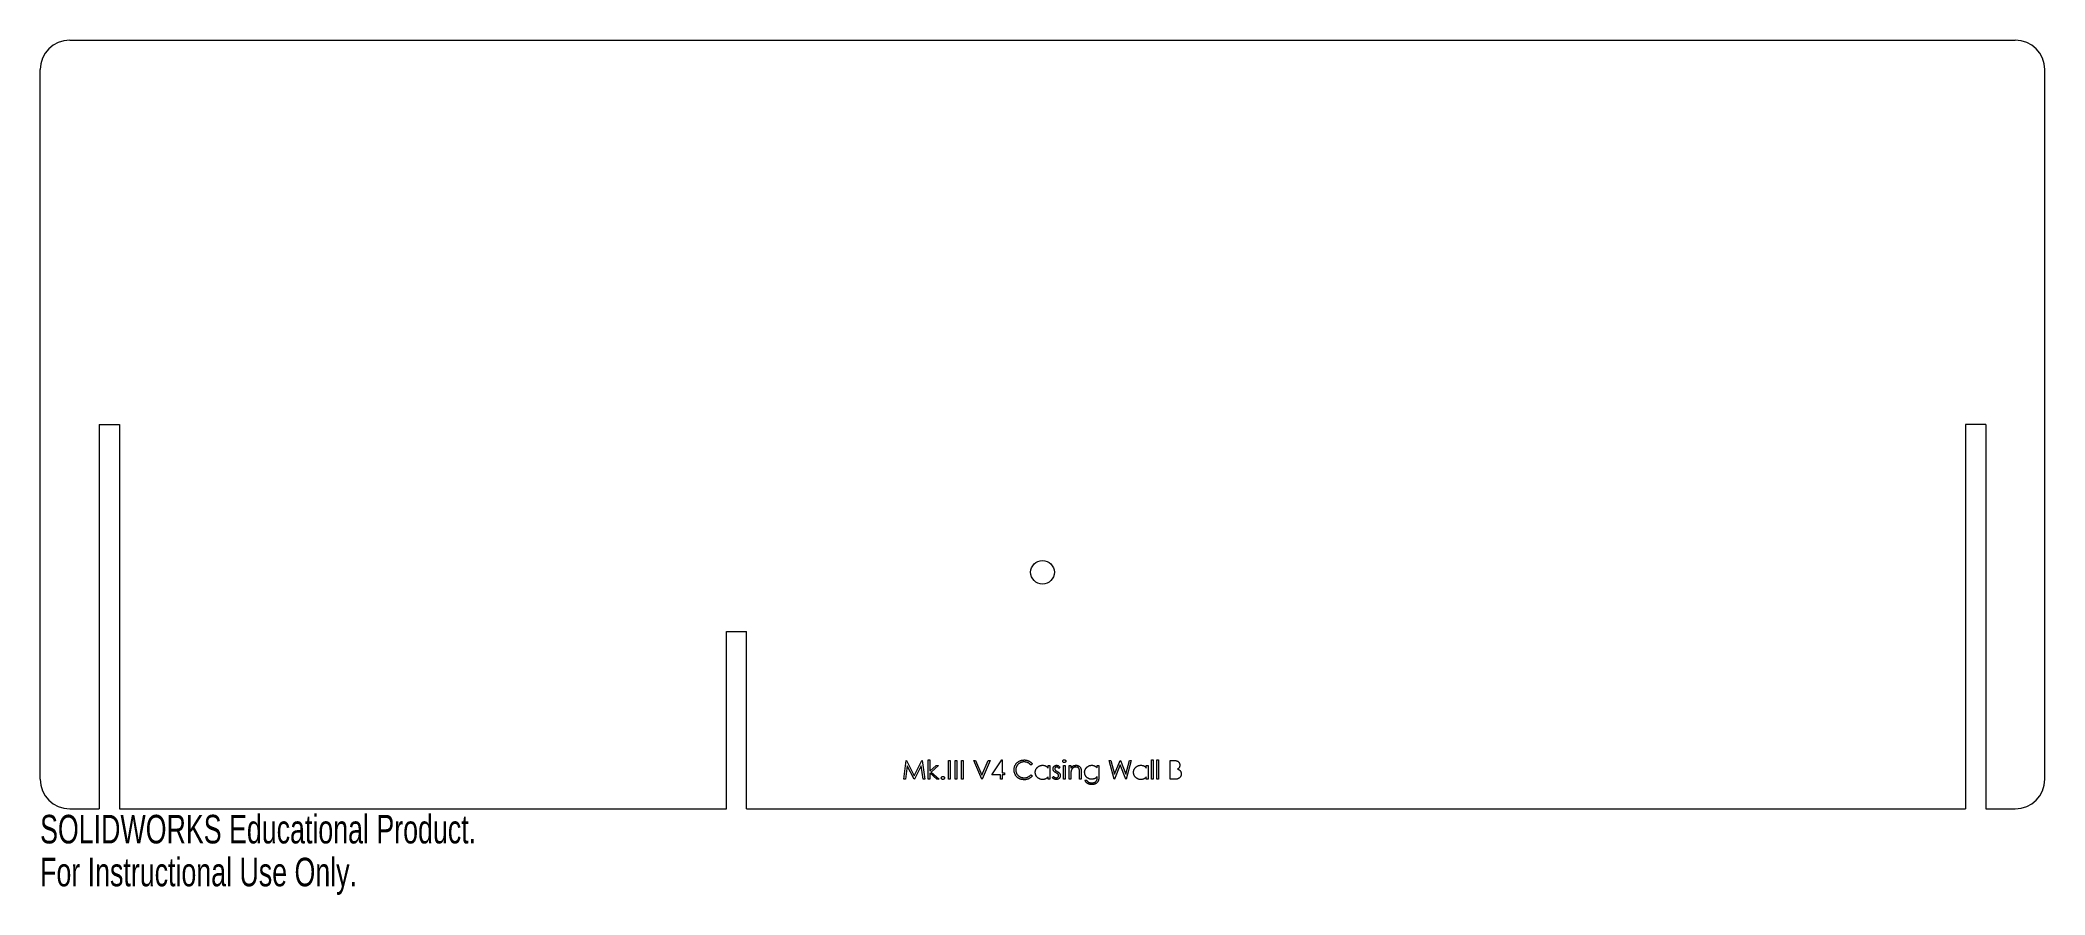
# Model space of a CAD drawing. Header units: millimetres. Extents: x 0 to 339, y -15 to 130.
import ezdxf

# ---------------------------------------------------------------- set-up
doc = ezdxf.new("R2010")
doc.units = ezdxf.units.MM
doc.styles.add('SLDTEXTSTYLE0', font='TXT', dxfattribs={"width": 0.7})

msp = doc.modelspace()

# ---------------------------------------------------------------- linework, layer by layer
at = {"color": 7, "linetype": 'Continuous', "lineweight": 15}
for p, q in [((5, 130), (333.8, 130)), ((0, 5), (0, 125)), ((338.8, 5), (338.8, 125)), ((10, 65), (10, 0)), ((10, 65), (13.4, 65)), ((13.4, 65), (13.4, 0)), ((325.4, 65), (325.4, 0)), ((328.8, 65), (325.4, 65)), ((328.8, 65), (328.8, 0)), ((116, 0), (116, 30)), ((116, 30), (119.4, 30)), ((119.4, 0), (119.4, 30)), ((145.95, 5), (146.37, 8.17)), ((146.54, 7.29), (146.24, 5)), ((146.37, 8.17), (146.41, 8.17)), ((146.41, 8.17), (147.72, 5.57)), ((147.69, 5), (146.54, 7.29)), ((147.72, 5.57), (149.03, 8.17)), ((148.9, 7.28), (147.76, 5)), ((149.21, 5), (148.9, 7.28)), ((149.03, 8.17), (149.07, 8.17)), ((149.07, 8.17), (149.5, 5)), ((150.07, 5), (150.07, 8.26)), ((150.07, 8.26), (150.35, 8.26)), ((150.35, 8.26), (150.35, 6.37)), ((150.35, 6.37), (151.41, 7.32)), ((151.82, 7.32), (150.59, 6.22)), ((151.41, 7.32), (151.82, 7.32)), ((153.53, 5), (153.53, 8.17)), ((153.53, 8.17), (153.81, 8.17)), ((153.81, 8.17), (153.81, 5)), ((154.62, 5), (154.62, 8.17)), ((154.62, 8.17), (154.91, 8.17)), ((154.91, 8.17), (154.91, 5)), ((155.72, 5), (155.72, 8.17)), ((155.72, 8.17), (156.01, 8.17)), ((156.01, 8.17), (156.01, 5)), ((159.14, 5), (157.8, 8.17)), ((157.8, 8.17), (158.1, 8.17)), ((158.1, 8.17), (159.16, 5.67)), ((159.16, 5.67), (160.22, 8.17)), ((160.53, 8.17), (159.18, 5)), ((160.22, 8.17), (160.53, 8.17)), ((160.81, 5.73), (162.54, 8.26)), ((162.54, 8.26), (162.6, 8.26)), ((162.6, 8.26), (162.6, 6.06)), ((167.69, 7.59), (167.44, 7.4)), ((170.34, 6.89), (170.34, 7.32)), ((170.34, 7.32), (170.62, 7.32)), ((170.62, 7.32), (170.62, 5)), ((172.37, 7.03), (172.18, 6.83)), ((172.94, 5), (172.94, 7.32)), ((172.94, 7.32), (173.23, 7.32)), ((173.23, 7.32), (173.23, 5)), ((173.92, 5), (173.92, 7.32)), ((173.92, 7.32), (174.2, 7.32)), ((174.2, 7.32), (174.2, 6.9)), ((178.64, 6.91), (178.64, 7.32)), ((178.64, 7.32), (178.93, 7.32)), ((178.93, 7.32), (178.93, 5.48)), ((181.52, 5), (180.68, 8.17)), ((180.68, 8.17), (180.97, 8.17)), ((180.97, 8.17), (181.59, 5.85)), ((182.53, 7.43), (181.56, 5)), ((181.59, 5.85), (182.52, 8.17)), ((182.52, 8.17), (182.56, 8.17)), ((183.48, 5), (182.53, 7.43)), ((182.56, 8.17), (183.46, 5.86)), ((183.46, 5.86), (184.09, 8.17)), ((184.38, 8.17), (183.52, 5)), ((184.09, 8.17), (184.38, 8.17)), ((186.94, 6.89), (186.94, 7.32)), ((186.94, 7.32), (187.23, 7.32)), ((187.23, 7.32), (187.23, 5)), ((187.84, 5), (187.84, 8.26)), ((187.84, 8.26), (188.12, 8.26)), ((188.12, 8.26), (188.12, 5)), ((188.73, 5), (188.73, 8.26)), ((188.73, 8.26), (189.02, 8.26)), ((189.02, 8.26), (189.02, 5)), ((190.97, 5), (190.97, 8.17)), ((190.97, 8.17), (191.59, 8.17)), ((146.24, 5), (145.95, 5)), ((147.76, 5), (147.69, 5)), ((149.5, 5), (149.21, 5)), ((150.35, 5), (150.07, 5)), ((151.53, 5), (150.35, 6.07)), ((150.35, 6.07), (150.35, 5)), ((150.59, 6.22), (151.94, 5)), ((151.94, 5), (151.53, 5)), ((153.81, 5), (153.53, 5)), ((154.91, 5), (154.62, 5)), ((156.01, 5), (155.72, 5)), ((159.18, 5), (159.14, 5)), ((162.32, 5.73), (160.81, 5.73)), ((162.32, 5), (162.32, 5.73)), ((162.6, 5), (162.32, 5)), ((162.6, 6.06), (162.97, 6.06)), ((162.97, 5.73), (162.6, 5.73)), ((162.6, 5.73), (162.6, 5)), ((162.97, 6.06), (162.97, 5.73)), ((167.44, 5.77), (167.69, 5.58)), ((170.34, 5), (170.34, 5.4)), ((170.62, 5), (170.34, 5)), ((171.07, 5.27), (171.26, 5.49)), ((173.23, 5), (172.94, 5)), ((174.2, 5), (173.92, 5)), ((174.2, 5.84), (174.2, 5)), ((175.67, 5), (175.67, 6.09)), ((175.95, 5), (175.67, 5)), ((175.95, 6.18), (175.95, 5)), ((176.56, 4.84), (176.85, 4.84)), ((178.64, 5.32), (178.64, 5.44)), ((181.56, 5), (181.52, 5)), ((183.52, 5), (183.48, 5)), ((186.94, 5), (186.94, 5.4)), ((187.23, 5), (186.94, 5)), ((188.12, 5), (187.84, 5)), ((189.02, 5), (188.73, 5)), ((191.83, 5), (190.97, 5)), ((5, 0), (10, 0)), ((13.4, 0), (116, 0)), ((119.4, 0), (325.4, 0)), ((328.8, 0), (333.8, 0))]:
    msp.add_line(p, q, dxfattribs=at)
msp.add_circle((169.4, 40), 2, dxfattribs=at)
for centre, start, end in [((5, 125), 90, 180), ((333.8, 125), 0, 90), ((5, 5), 180, 270), ((333.8, 5), 270, 0)]:
    msp.add_arc(centre, 5, start, end, dxfattribs=at)
for points, knots in [([(164.6, 6.61), (164.6, 6.66), (164.6, 6.78), (164.62, 6.94), (164.66, 7.1), (164.72, 7.25), (164.78, 7.39), (164.87, 7.53), (164.97, 7.66), (165.08, 7.78), (165.21, 7.89), (165.34, 7.99), (165.48, 8.07), (165.63, 8.14), (165.79, 8.19), (165.95, 8.23), (166.13, 8.25), (166.25, 8.25), (166.31, 8.26)], [0, 0, 0, 0, 0.064558, 0.127014, 0.187955, 0.248014, 0.307748, 0.368235, 0.42947, 0.492743, 0.556258, 0.618217, 0.679655, 0.741246, 0.803415, 0.866815, 0.932328, 1, 1, 1, 1]), ([(166.29, 7.93), (166.26, 7.93), (166.19, 7.93), (166.1, 7.92), (166.01, 7.91), (165.92, 7.89), (165.83, 7.86), (165.74, 7.83), (165.66, 7.79), (165.57, 7.75), (165.49, 7.7), (165.42, 7.65), (165.35, 7.6), (165.28, 7.54), (165.22, 7.48), (165.16, 7.41), (165.11, 7.34), (165.06, 7.27), (165.02, 7.19), (164.98, 7.11), (164.95, 7.03), (164.93, 6.94), (164.91, 6.86), (164.89, 6.77), (164.88, 6.68), (164.88, 6.62), (164.88, 6.58)], [0, 0, 0, 0, 0.043955, 0.087502, 0.130463, 0.172752, 0.215403, 0.25765, 0.300153, 0.343121, 0.385925, 0.427686, 0.468818, 0.509492, 0.549883, 0.58998, 0.630405, 0.670869, 0.711384, 0.751627, 0.791776, 0.832459, 0.873319, 0.914543, 0.956924, 1, 1, 1, 1]), ([(167.44, 7.4), (167.42, 7.42), (167.39, 7.46), (167.33, 7.52), (167.27, 7.58), (167.21, 7.63), (167.15, 7.68), (167.08, 7.72), (167.01, 7.76), (166.91, 7.81), (166.78, 7.86), (166.63, 7.9), (166.46, 7.93), (166.35, 7.93), (166.29, 7.93)], [0, 0, 0, 0, 0.063163, 0.125475, 0.187121, 0.248294, 0.309295, 0.36985, 0.430973, 0.492456, 0.616148, 0.740844, 0.868183, 1, 1, 1, 1]), ([(166.31, 8.26), (166.34, 8.26), (166.41, 8.26), (166.52, 8.25), (166.62, 8.23), (166.73, 8.21), (166.82, 8.19), (166.92, 8.16), (167.01, 8.12), (167.1, 8.08), (167.19, 8.04), (167.28, 7.99), (167.35, 7.93), (167.43, 7.87), (167.5, 7.81), (167.57, 7.74), (167.63, 7.67), (167.67, 7.62), (167.69, 7.59)], [0, 0, 0, 0, 0.068548, 0.135683, 0.201215, 0.265682, 0.329267, 0.392395, 0.45507, 0.517127, 0.57879, 0.63974, 0.700192, 0.759806, 0.819628, 0.879355, 0.939512, 1, 1, 1, 1]), ([(168.18, 6.17), (168.18, 6.21), (168.18, 6.29), (168.2, 6.4), (168.23, 6.52), (168.27, 6.63), (168.32, 6.73), (168.38, 6.83), (168.45, 6.92), (168.54, 7.01), (168.63, 7.09), (168.72, 7.16), (168.82, 7.23), (168.93, 7.27), (169.04, 7.31), (169.16, 7.34), (169.28, 7.36), (169.36, 7.36), (169.4, 7.36)], [0, 0, 0, 0, 0.0637745, 0.1260788, 0.1869041, 0.2475739, 0.3080034, 0.3691319, 0.4320332, 0.4967908, 0.5616108, 0.6249139, 0.6867263, 0.7480788, 0.8095823, 0.8716307, 0.9348858, 1, 1, 1, 1]), ([(169.4, 7.36), (169.44, 7.36), (169.54, 7.36), (169.67, 7.34), (169.8, 7.3), (169.92, 7.25), (170.04, 7.19), (170.15, 7.1), (170.25, 7.01), (170.31, 6.93), (170.34, 6.89)], [0, 0, 0, 0, 0.129862, 0.254654, 0.376015, 0.495255, 0.614798, 0.738106, 0.865196, 1, 1, 1, 1]), ([(171.19, 6.75), (171.19, 6.77), (171.19, 6.82), (171.2, 6.88), (171.21, 6.94), (171.23, 6.99), (171.26, 7.05), (171.28, 7.1), (171.32, 7.14), (171.36, 7.19), (171.4, 7.23), (171.45, 7.26), (171.49, 7.29), (171.55, 7.32), (171.6, 7.34), (171.66, 7.35), (171.72, 7.36), (171.76, 7.36), (171.78, 7.36)], [0, 0, 0, 0, 0.067978, 0.133044, 0.196507, 0.258613, 0.319728, 0.380873, 0.442636, 0.505079, 0.567881, 0.628814, 0.68891, 0.748765, 0.809386, 0.870884, 0.934037, 1, 1, 1, 1]), ([(171.78, 7.08), (171.76, 7.07), (171.72, 7.07), (171.66, 7.05), (171.61, 7.02), (171.56, 6.98), (171.52, 6.93), (171.5, 6.88), (171.48, 6.82), (171.48, 6.78), (171.48, 6.76)], [0, 0, 0, 0, 0.124958, 0.245901, 0.369166, 0.498511, 0.628504, 0.751028, 0.873724, 1, 1, 1, 1]), ([(171.78, 7.36), (171.8, 7.36), (171.85, 7.36), (171.93, 7.34), (172, 7.32), (172.08, 7.28), (172.15, 7.23), (172.22, 7.17), (172.3, 7.11), (172.35, 7.06), (172.37, 7.03)], [0, 0, 0, 0, 0.105714, 0.213412, 0.326127, 0.444452, 0.569061, 0.702712, 0.846318, 1, 1, 1, 1]), ([(172.18, 6.83), (172.16, 6.85), (172.13, 6.89), (172.08, 6.94), (172.03, 6.98), (171.98, 7.02), (171.93, 7.04), (171.88, 7.06), (171.83, 7.07), (171.79, 7.08), (171.78, 7.08)], [0, 0, 0, 0, 0.158223, 0.305036, 0.441309, 0.565963, 0.683525, 0.793334, 0.898518, 1, 1, 1, 1]), ([(172.82, 8.05), (172.82, 8.07), (172.82, 8.1), (172.84, 8.15), (172.86, 8.19), (172.9, 8.23), (172.94, 8.26), (172.98, 8.28), (173.03, 8.29), (173.07, 8.3), (173.08, 8.3)], [0, 0, 0, 0, 0.12329, 0.242149, 0.363437, 0.489745, 0.618115, 0.744894, 0.868932, 1, 1, 1, 1]), ([(173.08, 7.81), (173.07, 7.81), (173.03, 7.81), (172.98, 7.83), (172.94, 7.85), (172.9, 7.88), (172.86, 7.92), (172.84, 7.96), (172.82, 8), (172.82, 8.04), (172.82, 8.05)], [0, 0, 0, 0, 0.131867, 0.256661, 0.384213, 0.513365, 0.640443, 0.761085, 0.879146, 1, 1, 1, 1]), ([(173.08, 8.3), (173.1, 8.3), (173.13, 8.29), (173.18, 8.28), (173.23, 8.26), (173.27, 8.23), (173.31, 8.19), (173.33, 8.15), (173.35, 8.1), (173.35, 8.07), (173.35, 8.05)], [0, 0, 0, 0, 0.1318993, 0.2582841, 0.3843411, 0.5119796, 0.638632, 0.7592298, 0.8774122, 1, 1, 1, 1]), ([(173.35, 8.05), (173.35, 8.04), (173.35, 8), (173.33, 7.96), (173.31, 7.92), (173.27, 7.88), (173.23, 7.85), (173.18, 7.82), (173.13, 7.81), (173.1, 7.81), (173.08, 7.81)], [0, 0, 0, 0, 0.120162, 0.237546, 0.357497, 0.484917, 0.613329, 0.74015, 0.867301, 1, 1, 1, 1]), ([(174.2, 6.9), (174.23, 6.94), (174.29, 7.01), (174.39, 7.11), (174.49, 7.19), (174.6, 7.25), (174.72, 7.3), (174.84, 7.34), (174.96, 7.36), (175.04, 7.36), (175.09, 7.36)], [0, 0, 0, 0, 0.140976, 0.273569, 0.398988, 0.51993, 0.63811, 0.756589, 0.87686, 1, 1, 1, 1]), ([(175.04, 7.08), (175.01, 7.08), (174.97, 7.07), (174.9, 7.07), (174.84, 7.05), (174.77, 7.03), (174.71, 7.01), (174.65, 6.98), (174.59, 6.94), (174.54, 6.9), (174.48, 6.85), (174.44, 6.81), (174.39, 6.76), (174.35, 6.7), (174.32, 6.65), (174.29, 6.59), (174.27, 6.53), (174.25, 6.48), (174.25, 6.46)], [0, 0, 0, 0, 0.063986, 0.126627, 0.188984, 0.25023, 0.312351, 0.374574, 0.438148, 0.50292, 0.567974, 0.630771, 0.692935, 0.754398, 0.815218, 0.876117, 0.938015, 1, 1, 1, 1]), ([(175.63, 6.62), (175.63, 6.66), (175.61, 6.72), (175.56, 6.82), (175.5, 6.9), (175.43, 6.96), (175.35, 7.02), (175.25, 7.05), (175.15, 7.07), (175.08, 7.07), (175.04, 7.08)], [0, 0, 0, 0, 0.13552, 0.260833, 0.378476, 0.493178, 0.609281, 0.729981, 0.859261, 1, 1, 1, 1]), ([(175.09, 7.36), (175.13, 7.36), (175.21, 7.36), (175.34, 7.33), (175.45, 7.29), (175.56, 7.23), (175.65, 7.16), (175.73, 7.08), (175.8, 6.98), (175.85, 6.89), (175.88, 6.82), (175.9, 6.75), (175.92, 6.67), (175.93, 6.59), (175.94, 6.5), (175.95, 6.4), (175.95, 6.3), (175.95, 6.22), (175.95, 6.18)], [0, 0, 0, 0, 0.07724, 0.151178, 0.223488, 0.295543, 0.366976, 0.437131, 0.507044, 0.57856, 0.616614, 0.658756, 0.704491, 0.754803, 0.809332, 0.868274, 0.932073, 1, 1, 1, 1]), ([(176.52, 6.17), (176.52, 6.19), (176.52, 6.25), (176.53, 6.32), (176.54, 6.4), (176.56, 6.48), (176.58, 6.55), (176.61, 6.62), (176.65, 6.69), (176.68, 6.76), (176.72, 6.83), (176.77, 6.89), (176.82, 6.95), (176.87, 7.01), (176.93, 7.06), (176.99, 7.11), (177.06, 7.16), (177.13, 7.2), (177.2, 7.24), (177.27, 7.27), (177.34, 7.3), (177.42, 7.32), (177.49, 7.34), (177.57, 7.35), (177.64, 7.36), (177.7, 7.36), (177.72, 7.36)], [0, 0, 0, 0, 0.042034, 0.083905, 0.125069, 0.166158, 0.20721, 0.248491, 0.289878, 0.33217, 0.374476, 0.416225, 0.45761, 0.499073, 0.540553, 0.582249, 0.62455, 0.667433, 0.710323, 0.752467, 0.794065, 0.835216, 0.876228, 0.917446, 0.958643, 1, 1, 1, 1]), ([(177.72, 7.36), (177.76, 7.36), (177.85, 7.36), (177.97, 7.34), (178.09, 7.31), (178.21, 7.26), (178.32, 7.2), (178.43, 7.13), (178.54, 7.03), (178.61, 6.95), (178.64, 6.91)], [0, 0, 0, 0, 0.120911, 0.238762, 0.354755, 0.470359, 0.589144, 0.716329, 0.852445, 1, 1, 1, 1]), ([(184.79, 6.17), (184.79, 6.21), (184.79, 6.29), (184.81, 6.4), (184.83, 6.52), (184.87, 6.63), (184.92, 6.73), (184.99, 6.83), (185.06, 6.92), (185.14, 7.01), (185.23, 7.09), (185.33, 7.16), (185.43, 7.23), (185.54, 7.27), (185.65, 7.31), (185.76, 7.34), (185.88, 7.36), (185.96, 7.36), (186.01, 7.36)], [0, 0, 0, 0, 0.0637745, 0.1260788, 0.1869041, 0.2475739, 0.3080034, 0.3691319, 0.4320332, 0.4967908, 0.5616108, 0.6249139, 0.6867263, 0.7480788, 0.8095823, 0.8716307, 0.9348858, 1, 1, 1, 1]), ([(186.01, 7.36), (186.05, 7.36), (186.15, 7.36), (186.28, 7.34), (186.41, 7.3), (186.53, 7.25), (186.65, 7.19), (186.75, 7.1), (186.86, 7.01), (186.91, 6.93), (186.94, 6.89)], [0, 0, 0, 0, 0.129862, 0.254654, 0.376015, 0.495255, 0.614798, 0.738106, 0.865196, 1, 1, 1, 1]), ([(191.59, 8.17), (191.62, 8.17), (191.68, 8.17), (191.77, 8.17), (191.85, 8.16), (191.92, 8.15), (191.99, 8.14), (192.06, 8.13), (192.11, 8.11), (192.18, 8.08), (192.26, 8.04), (192.35, 7.97), (192.42, 7.89), (192.49, 7.81), (192.54, 7.71), (192.58, 7.61), (192.6, 7.5), (192.6, 7.43), (192.6, 7.39)], [0, 0, 0, 0, 0.062594, 0.121323, 0.17668, 0.228365, 0.276868, 0.321879, 0.364099, 0.403356, 0.477968, 0.550535, 0.623584, 0.698175, 0.773354, 0.847281, 0.922818, 1, 1, 1, 1]), ([(192.6, 7.39), (192.6, 7.35), (192.6, 7.28), (192.58, 7.18), (192.55, 7.09), (192.51, 7), (192.46, 6.91), (192.4, 6.84), (192.32, 6.77), (192.26, 6.73), (192.23, 6.71)], [0, 0, 0, 0, 0.130569, 0.256581, 0.380552, 0.503623, 0.625739, 0.747549, 0.871766, 1, 1, 1, 1]), ([(152.3, 5.22), (152.3, 5.24), (152.31, 5.28), (152.32, 5.33), (152.35, 5.37), (152.38, 5.41), (152.42, 5.45), (152.47, 5.47), (152.52, 5.49), (152.55, 5.49), (152.57, 5.49)], [0, 0, 0, 0, 0.129097, 0.252046, 0.373905, 0.501038, 0.628171, 0.751376, 0.872426, 1, 1, 1, 1]), ([(152.57, 4.96), (152.55, 4.96), (152.52, 4.96), (152.47, 4.98), (152.42, 5), (152.38, 5.04), (152.35, 5.08), (152.32, 5.12), (152.31, 5.17), (152.3, 5.21), (152.3, 5.22)], [0, 0, 0, 0, 0.1277566, 0.2494144, 0.3727965, 0.5001113, 0.6286099, 0.7506434, 0.8737684, 1, 1, 1, 1]), ([(152.57, 5.49), (152.59, 5.49), (152.62, 5.49), (152.67, 5.47), (152.72, 5.45), (152.76, 5.41), (152.79, 5.37), (152.82, 5.33), (152.83, 5.28), (152.83, 5.24), (152.83, 5.22)], [0, 0, 0, 0, 0.127519, 0.249986, 0.371792, 0.49887, 0.625948, 0.748492, 0.870959, 1, 1, 1, 1]), ([(152.83, 5.22), (152.83, 5.21), (152.83, 5.17), (152.82, 5.12), (152.79, 5.08), (152.76, 5.04), (152.72, 5), (152.67, 4.98), (152.62, 4.96), (152.59, 4.96), (152.57, 4.96)], [0, 0, 0, 0, 0.126178, 0.248821, 0.37154, 0.499984, 0.627244, 0.749226, 0.872298, 1, 1, 1, 1]), ([(165, 5.47), (164.97, 5.51), (164.9, 5.59), (164.82, 5.72), (164.75, 5.85), (164.7, 5.99), (164.65, 6.14), (164.62, 6.29), (164.6, 6.44), (164.6, 6.55), (164.6, 6.61)], [0, 0, 0, 0, 0.124329, 0.247156, 0.36878, 0.490734, 0.613614, 0.738958, 0.867311, 1, 1, 1, 1]), ([(164.88, 6.58), (164.88, 6.54), (164.89, 6.45), (164.91, 6.31), (164.94, 6.18), (164.98, 6.06), (165.04, 5.94), (165.11, 5.83), (165.19, 5.72), (165.29, 5.63), (165.39, 5.54), (165.5, 5.46), (165.62, 5.39), (165.74, 5.34), (165.87, 5.3), (166.01, 5.27), (166.16, 5.25), (166.26, 5.25), (166.31, 5.24)], [0, 0, 0, 0, 0.064323, 0.12629, 0.186726, 0.246146, 0.305576, 0.365429, 0.426326, 0.48884, 0.551725, 0.613919, 0.675484, 0.737334, 0.800229, 0.864502, 0.931041, 1, 1, 1, 1]), ([(166.31, 4.92), (166.27, 4.92), (166.21, 4.92), (166.11, 4.93), (166.01, 4.94), (165.92, 4.95), (165.82, 4.97), (165.74, 5), (165.65, 5.02), (165.57, 5.06), (165.49, 5.09), (165.41, 5.13), (165.33, 5.18), (165.26, 5.23), (165.19, 5.28), (165.12, 5.34), (165.06, 5.41), (165.02, 5.45), (165, 5.47)], [0, 0, 0, 0, 0.069663, 0.13775, 0.203917, 0.26878, 0.332414, 0.394754, 0.45618, 0.516996, 0.577396, 0.637198, 0.696999, 0.756756, 0.816554, 0.876948, 0.938132, 1, 1, 1, 1]), ([(166.31, 5.24), (166.36, 5.25), (166.47, 5.25), (166.63, 5.27), (166.78, 5.32), (166.93, 5.37), (167.07, 5.45), (167.2, 5.54), (167.33, 5.65), (167.4, 5.73), (167.44, 5.77)], [0, 0, 0, 0, 0.128515, 0.252949, 0.374755, 0.49594, 0.617181, 0.740909, 0.867811, 1, 1, 1, 1]), ([(167.69, 5.58), (167.67, 5.56), (167.63, 5.51), (167.57, 5.43), (167.5, 5.37), (167.42, 5.3), (167.35, 5.24), (167.27, 5.19), (167.19, 5.14), (167.1, 5.09), (167.01, 5.05), (166.92, 5.02), (166.82, 4.99), (166.72, 4.96), (166.62, 4.94), (166.52, 4.93), (166.42, 4.92), (166.35, 4.92), (166.31, 4.92)], [0, 0, 0, 0, 0.0616742, 0.1230531, 0.183475, 0.2437265, 0.3042789, 0.3648629, 0.4259462, 0.4873912, 0.5492204, 0.6111436, 0.6735285, 0.7369615, 0.8007853, 0.8660126, 0.9321007, 1, 1, 1, 1]), ([(169.39, 4.96), (169.35, 4.96), (169.27, 4.96), (169.15, 4.98), (169.03, 5.01), (168.92, 5.04), (168.82, 5.1), (168.72, 5.16), (168.62, 5.23), (168.53, 5.31), (168.45, 5.4), (168.38, 5.49), (168.32, 5.59), (168.27, 5.7), (168.23, 5.81), (168.2, 5.92), (168.18, 6.04), (168.18, 6.13), (168.18, 6.17)], [0, 0, 0, 0, 0.06462, 0.1274335, 0.1890041, 0.2499301, 0.3106685, 0.372329, 0.4349391, 0.4995755, 0.5641912, 0.6267352, 0.6881093, 0.7492936, 0.8103305, 0.8719012, 0.9350459, 1, 1, 1, 1]), ([(170.34, 5.4), (170.3, 5.37), (170.24, 5.29), (170.14, 5.2), (170.03, 5.12), (169.91, 5.06), (169.79, 5.02), (169.66, 4.98), (169.53, 4.96), (169.43, 4.96), (169.39, 4.96)], [0, 0, 0, 0, 0.134298, 0.262085, 0.38627, 0.507165, 0.6273, 0.748145, 0.87237, 1, 1, 1, 1]), ([(171.73, 4.96), (171.7, 4.96), (171.64, 4.96), (171.54, 4.98), (171.45, 5), (171.36, 5.04), (171.28, 5.09), (171.2, 5.14), (171.13, 5.2), (171.09, 5.25), (171.07, 5.27)], [0, 0, 0, 0, 0.126743, 0.251724, 0.377219, 0.504694, 0.631458, 0.755401, 0.877701, 1, 1, 1, 1]), ([(171.3, 6.39), (171.28, 6.42), (171.25, 6.47), (171.22, 6.56), (171.19, 6.66), (171.19, 6.72), (171.19, 6.75)], [0, 0, 0, 0, 0.246252, 0.492591, 0.74057, 1, 1, 1, 1]), ([(171.26, 5.49), (171.28, 5.47), (171.31, 5.43), (171.37, 5.38), (171.42, 5.34), (171.48, 5.3), (171.54, 5.28), (171.6, 5.26), (171.66, 5.25), (171.7, 5.24), (171.72, 5.24)], [0, 0, 0, 0, 0.147476, 0.285904, 0.417172, 0.540501, 0.659238, 0.775006, 0.887229, 1, 1, 1, 1]), ([(171.7, 6.08), (171.67, 6.09), (171.63, 6.12), (171.56, 6.16), (171.5, 6.2), (171.45, 6.24), (171.4, 6.28), (171.36, 6.32), (171.33, 6.35), (171.31, 6.38), (171.3, 6.39)], [0, 0, 0, 0, 0.157762, 0.30595, 0.443775, 0.572824, 0.692154, 0.802296, 0.905564, 1, 1, 1, 1]), ([(171.48, 6.76), (171.48, 6.75), (171.48, 6.71), (171.49, 6.65), (171.52, 6.6), (171.54, 6.57), (171.55, 6.55)], [0, 0, 0, 0, 0.24004, 0.479403, 0.731757, 1, 1, 1, 1]), ([(171.55, 6.55), (171.56, 6.54), (171.58, 6.53), (171.61, 6.5), (171.64, 6.47), (171.68, 6.44), (171.72, 6.41), (171.77, 6.38), (171.83, 6.35), (171.87, 6.33), (171.89, 6.31)], [0, 0, 0, 0, 0.083425, 0.17756, 0.283982, 0.402217, 0.533568, 0.676121, 0.831649, 1, 1, 1, 1]), ([(172.05, 5.84), (172.04, 5.85), (172.03, 5.86), (172, 5.89), (171.96, 5.92), (171.92, 5.95), (171.87, 5.98), (171.82, 6.01), (171.76, 6.04), (171.72, 6.07), (171.7, 6.08)], [0, 0, 0, 0, 0.076875, 0.167462, 0.27227, 0.389551, 0.520801, 0.666263, 0.825545, 1, 1, 1, 1]), ([(171.72, 5.24), (171.75, 5.25), (171.8, 5.25), (171.88, 5.27), (171.95, 5.3), (172.01, 5.35), (172.06, 5.41), (172.1, 5.48), (172.12, 5.54), (172.13, 5.59), (172.13, 5.62)], [0, 0, 0, 0, 0.134042, 0.261896, 0.387836, 0.517686, 0.644509, 0.764718, 0.880291, 1, 1, 1, 1]), ([(172.41, 5.63), (172.41, 5.61), (172.41, 5.56), (172.4, 5.5), (172.39, 5.43), (172.36, 5.37), (172.34, 5.31), (172.3, 5.26), (172.26, 5.2), (172.22, 5.15), (172.17, 5.11), (172.12, 5.07), (172.06, 5.03), (172, 5.01), (171.94, 4.99), (171.87, 4.97), (171.8, 4.96), (171.76, 4.96), (171.73, 4.96)], [0, 0, 0, 0, 0.064548, 0.127199, 0.188597, 0.24864, 0.309525, 0.370037, 0.431889, 0.495704, 0.559519, 0.621372, 0.682397, 0.743568, 0.805498, 0.86864, 0.933066, 1, 1, 1, 1]), ([(171.89, 6.31), (171.91, 6.3), (171.96, 6.27), (172.03, 6.23), (172.09, 6.19), (172.14, 6.15), (172.19, 6.11), (172.24, 6.07), (172.27, 6.03), (172.29, 6), (172.3, 5.99)], [0, 0, 0, 0, 0.158989, 0.307115, 0.446213, 0.574876, 0.694152, 0.804581, 0.906593, 1, 1, 1, 1]), ([(172.13, 5.62), (172.13, 5.64), (172.12, 5.68), (172.11, 5.74), (172.08, 5.79), (172.06, 5.82), (172.05, 5.84)], [0, 0, 0, 0, 0.253475, 0.500453, 0.745578, 1, 1, 1, 1]), ([(172.3, 5.99), (172.32, 5.96), (172.35, 5.91), (172.39, 5.82), (172.41, 5.73), (172.41, 5.66), (172.41, 5.63)], [0, 0, 0, 0, 0.248839, 0.495235, 0.743336, 1, 1, 1, 1]), ([(174.25, 6.46), (174.24, 6.45), (174.24, 6.41), (174.23, 6.36), (174.22, 6.29), (174.21, 6.22), (174.21, 6.14), (174.21, 6.04), (174.2, 5.94), (174.2, 5.88), (174.2, 5.84)], [0, 0, 0, 0, 0.076995, 0.167615, 0.271052, 0.38946, 0.520843, 0.666399, 0.826094, 1, 1, 1, 1]), ([(175.67, 6.09), (175.67, 6.12), (175.67, 6.18), (175.67, 6.27), (175.66, 6.35), (175.66, 6.42), (175.66, 6.48), (175.65, 6.53), (175.64, 6.58), (175.64, 6.61), (175.63, 6.62)], [0, 0, 0, 0, 0.17885, 0.3421096, 0.4898257, 0.6232544, 0.7400797, 0.8414827, 0.9289077, 1, 1, 1, 1]), ([(177.71, 5), (177.69, 5), (177.63, 5), (177.56, 5.01), (177.48, 5.02), (177.4, 5.04), (177.33, 5.06), (177.25, 5.09), (177.18, 5.12), (177.11, 5.16), (177.04, 5.2), (176.98, 5.24), (176.92, 5.29), (176.86, 5.34), (176.81, 5.4), (176.76, 5.45), (176.72, 5.52), (176.68, 5.58), (176.64, 5.65), (176.61, 5.72), (176.58, 5.79), (176.56, 5.86), (176.54, 5.94), (176.53, 6.01), (176.53, 6.09), (176.52, 6.14), (176.52, 6.17)], [0, 0, 0, 0, 0.042865, 0.085222, 0.127202, 0.169025, 0.210882, 0.252963, 0.295628, 0.338553, 0.381463, 0.423582, 0.465066, 0.506312, 0.54704, 0.587676, 0.628675, 0.669946, 0.711036, 0.751996, 0.792673, 0.833446, 0.874191, 0.915494, 0.957478, 1, 1, 1, 1]), ([(177.75, 4.1), (177.7, 4.11), (177.61, 4.11), (177.47, 4.12), (177.34, 4.15), (177.22, 4.19), (177.11, 4.23), (177.01, 4.29), (176.92, 4.35), (176.83, 4.42), (176.76, 4.5), (176.69, 4.6), (176.62, 4.71), (176.58, 4.79), (176.56, 4.84)], [0, 0, 0, 0, 0.096491, 0.188474, 0.27684, 0.362137, 0.443437, 0.520166, 0.59271, 0.662917, 0.735419, 0.814881, 0.903061, 1, 1, 1, 1]), ([(176.85, 4.84), (176.87, 4.8), (176.92, 4.73), (177, 4.64), (177.09, 4.56), (177.2, 4.5), (177.31, 4.45), (177.44, 4.41), (177.57, 4.39), (177.67, 4.39), (177.72, 4.39)], [0, 0, 0, 0, 0.124716, 0.243805, 0.360062, 0.475112, 0.593525, 0.71935, 0.853855, 1, 1, 1, 1]), ([(178.64, 5.44), (178.61, 5.41), (178.55, 5.34), (178.45, 5.25), (178.35, 5.18), (178.23, 5.11), (178.11, 5.06), (177.98, 5.03), (177.85, 5), (177.76, 5), (177.71, 5)], [0, 0, 0, 0, 0.126561, 0.250895, 0.374719, 0.499826, 0.624964, 0.749039, 0.87318, 1, 1, 1, 1]), ([(177.72, 4.39), (177.77, 4.39), (177.87, 4.39), (178, 4.41), (178.13, 4.45), (178.24, 4.5), (178.34, 4.55), (178.43, 4.62), (178.5, 4.69), (178.54, 4.76), (178.57, 4.82), (178.59, 4.87), (178.61, 4.93), (178.62, 5), (178.63, 5.07), (178.63, 5.15), (178.64, 5.23), (178.64, 5.29), (178.64, 5.32)], [0, 0, 0, 0, 0.098171, 0.189264, 0.274463, 0.355023, 0.43092, 0.501086, 0.566608, 0.629721, 0.662711, 0.698766, 0.738611, 0.782581, 0.830409, 0.882578, 0.939229, 1, 1, 1, 1]), ([(178.84, 4.77), (178.83, 4.74), (178.81, 4.69), (178.77, 4.62), (178.73, 4.55), (178.68, 4.48), (178.63, 4.43), (178.57, 4.37), (178.51, 4.32), (178.44, 4.28), (178.36, 4.23), (178.29, 4.2), (178.21, 4.17), (178.12, 4.15), (178.03, 4.13), (177.94, 4.11), (177.85, 4.11), (177.78, 4.1), (177.75, 4.1)], [0, 0, 0, 0, 0.0613707, 0.1209065, 0.1794237, 0.2376067, 0.2959385, 0.3542182, 0.4135371, 0.4740868, 0.5351212, 0.5969877, 0.6600198, 0.7242775, 0.7900119, 0.8577477, 0.927829, 1, 1, 1, 1]), ([(178.93, 5.48), (178.92, 5.44), (178.92, 5.36), (178.92, 5.25), (178.91, 5.15), (178.91, 5.06), (178.89, 4.98), (178.88, 4.9), (178.86, 4.83), (178.85, 4.79), (178.84, 4.77)], [0, 0, 0, 0, 0.1634453, 0.3154887, 0.4562908, 0.5858641, 0.7054287, 0.8133707, 0.9117182, 1, 1, 1, 1]), ([(186, 4.96), (185.96, 4.96), (185.87, 4.96), (185.76, 4.98), (185.64, 5.01), (185.53, 5.04), (185.43, 5.1), (185.33, 5.16), (185.23, 5.23), (185.14, 5.31), (185.06, 5.4), (184.98, 5.49), (184.92, 5.59), (184.87, 5.7), (184.83, 5.81), (184.81, 5.92), (184.79, 6.04), (184.79, 6.13), (184.79, 6.17)], [0, 0, 0, 0, 0.06462, 0.1274335, 0.1890041, 0.2499301, 0.3106685, 0.372329, 0.4349391, 0.4995755, 0.5641912, 0.6267352, 0.6881093, 0.7492936, 0.8103305, 0.8719012, 0.9350459, 1, 1, 1, 1]), ([(186.94, 5.4), (186.91, 5.37), (186.85, 5.29), (186.74, 5.2), (186.63, 5.12), (186.52, 5.06), (186.39, 5.02), (186.27, 4.98), (186.13, 4.96), (186.04, 4.96), (186, 4.96)], [0, 0, 0, 0, 0.134298, 0.262085, 0.38627, 0.507165, 0.6273, 0.748145, 0.87237, 1, 1, 1, 1]), ([(192.85, 5.9), (192.85, 5.87), (192.84, 5.81), (192.83, 5.72), (192.81, 5.63), (192.78, 5.55), (192.74, 5.47), (192.69, 5.4), (192.64, 5.33), (192.57, 5.26), (192.5, 5.2), (192.42, 5.15), (192.34, 5.1), (192.25, 5.06), (192.15, 5.04), (192.05, 5.02), (191.94, 5), (191.87, 5), (191.83, 5)], [0, 0, 0, 0, 0.06116, 0.120335, 0.17818, 0.235235, 0.292683, 0.351186, 0.410457, 0.47172, 0.533761, 0.595739, 0.657888, 0.721295, 0.786823, 0.854686, 0.925478, 1, 1, 1, 1]), ([(192.23, 6.71), (192.27, 6.7), (192.34, 6.67), (192.43, 6.63), (192.52, 6.57), (192.59, 6.52), (192.65, 6.46), (192.7, 6.39), (192.74, 6.32), (192.78, 6.25), (192.81, 6.16), (192.83, 6.08), (192.84, 5.99), (192.85, 5.93), (192.85, 5.9)], [0, 0, 0, 0, 0.106057, 0.202914, 0.2903, 0.370223, 0.446384, 0.521397, 0.598291, 0.676142, 0.755529, 0.834887, 0.916646, 1, 1, 1, 1])]:
    msp.add_open_spline(points, degree=3, knots=knots, dxfattribs=at)

# ---------------------------------------------------------------- texts
at = {"color": 7, "linetype": 'Continuous', "char_height": 4.8336, "attachment_point": 1, "style": 'SLDTEXTSTYLE0'}
for s, insert in [('SOLIDWORKS Educational Product.', (0, -1.02)), ('For Instructional Use Only.', (0, -8.27))]:
    msp.add_mtext(s, dxfattribs=dict(at, insert=insert))

doc.saveas('drawing.dxf')
